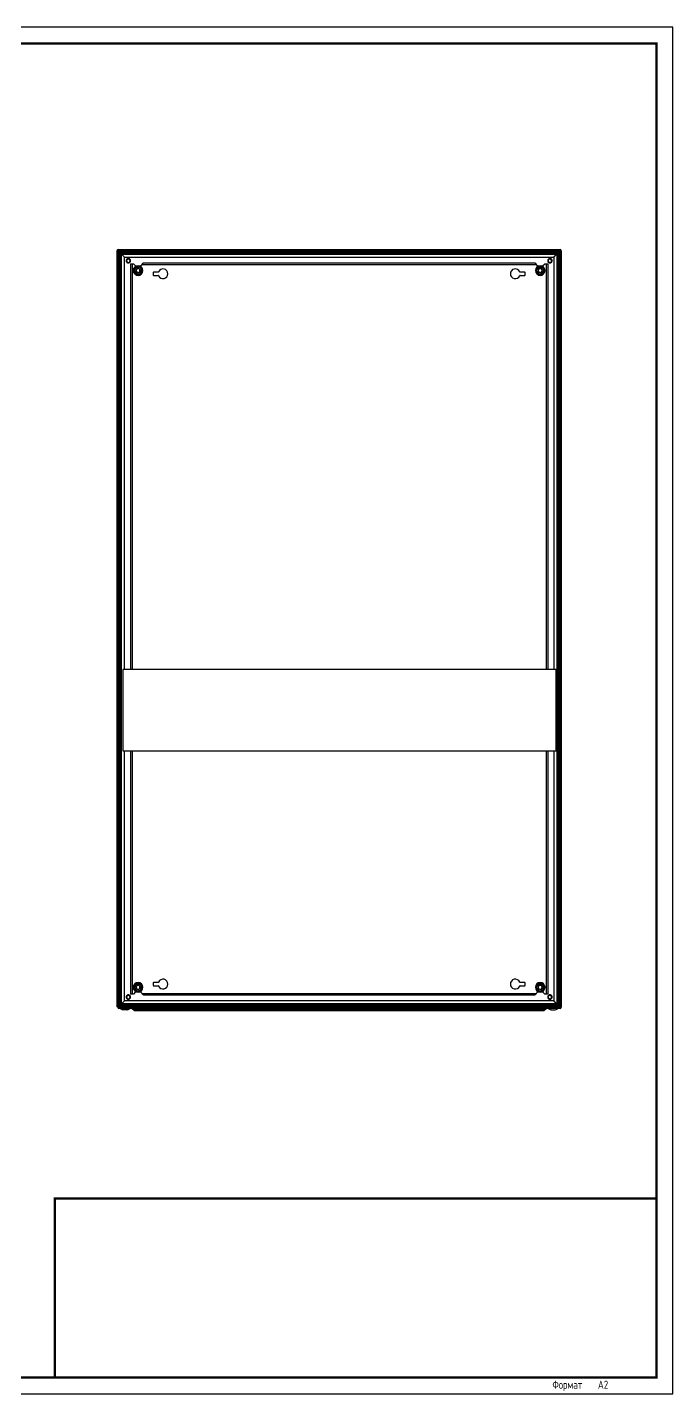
# Model space of a CAD drawing. Header units: millimetres. Extents: x -174 to 283928, y 1291 to 21053.
# Drawn here: x 11328 to 12519, y 18533 to 21053 of the extents above; entities that cross this region are included whole.
import ezdxf
from ezdxf.enums import TextEntityAlignment as Align

# ---------------------------------------------------------------- set-up
doc = ezdxf.new("R2010")
doc.units = ezdxf.units.MM
doc.layers.add('0_Рамка', color=7, linetype='Continuous')
doc.styles.get("Standard").update_dxf_attribs({"font": 'arial.ttf'})
doc.styles.add('СПДС', font='isocpeur.ttf', dxfattribs={"width": 0.8, "height": 2.5})

# ---------------------------------------------------------------- blocks, each defined once
blk = doc.blocks.new('*U202')
at = {"layer": '0_Рамка', "const_width": 0.7}
blk.add_lwpolyline([(20, 5), (589, 5), (589, 415), (20, 415)], close=True, dxfattribs=at)
at = {"layer": 'Defpoints'}
blk.add_lwpolyline([(0, 0), (594, 0), (594, 420), (0, 420)], close=True, dxfattribs=at)
at = {"layer": 'Defpoints', "color": 251, "true_color": 0x636466, "const_width": 0.7}
blk.add_lwpolyline([(404, 60), (404, 5), (589, 5), (589, 60)], close=True, dxfattribs=at)
at = {"layer": '0_Рамка', "style": 'СПДС', "width": 0.8}
blk.add_text('Формат', height=2.5, dxfattribs=at).set_placement((557, 1.5))
blk.add_attdef('ФОРМАТ', (571, 1.5), '', height=2.5, dxfattribs=at)
blk = doc.blocks.new('*U226')
at = {"linetype": 'Continuous', "lineweight": 18}
h = blk.add_hatch(dxfattribs=at)
h.set_pattern_fill('ANSI31', style=0)
h.set_pattern_definition([(45, (-2317.6632, 479.9426), (-2.245064, 2.245064), [])])
edge = h.paths.add_edge_path(flags=0)
edge.add_arc((29.9, 3.2), 0.5, 136.6123, 144.2131)
edge.add_line((29.4, 3.5), (30, 3.5))
edge.add_line((30, 3.5), (31.5, 1.5))
edge.add_line((31.5, 1.5), (36.4, 1.5))
edge.add_line((36.4, 1.5), (36.4, 3.2))
edge.add_arc((35.9, 3.2), 0.5, 0, 43.3877)
edge.add_arc((32.9, 0.4), 4.63, 43.3877, 136.6123)
h = blk.add_hatch(dxfattribs=at)
h.set_pattern_fill('ANSI31', style=0)
h.set_pattern_definition([(45, (-2097.6632, 479.9426), (-2.245064, 2.245064), [])])
edge = h.paths.add_edge_path(flags=0)
edge.add_line((788.5, 1.5), (790.1, 3.5))
edge.add_line((790.1, 3.5), (790.6, 3.5))
edge.add_arc((790.2, 3.2), 0.5, 35.7869, 43.3877)
edge.add_arc((787.2, 0.4), 4.63, 43.3877, 136.6123)
edge.add_arc((784.2, 3.2), 0.5, 136.6123, 180)
edge.add_line((783.7, 3.2), (783.7, 1.5))
edge.add_line((783.7, 1.5), (788.5, 1.5))
at = {"color": 7, "linetype": 'Continuous', "lineweight": 25}
for p, q in [((0, 1401.1), (0, 6.5)), ((1.2, 1401.1), (1.2, 6.5)), ((2.4, 1403.5), (817.6, 1403.5)), ((2.4, 1402.3), (817.6, 1402.3)), ((3.9, 1399.2), (2.4, 1400.7)), ((2.8, 1401.1), (817.2, 1401.1)), ((2.8, 1401.1), (4.3, 1399.6)), ((3.9, 7.8), (3.9, 1399.2)), ((4.3, 1399.6), (815.7, 1399.6)), ((5, 9.7), (5, 1397.3)), ((5, 1397.3), (6.2, 1396)), ((5.8, 1397.3), (5, 1397.3)), ((7.1, 1396), (5.8, 1397.3)), ((6.2, 1397.7), (6.2, 1398.5)), ((7.5, 1397.3), (6.2, 1398.5)), ((6.2, 1398.5), (813.8, 1398.5)), ((6.2, 1397.7), (7.5, 1396.4)), ((6.2, 11), (6.2, 1396)), ((7.1, 1396), (6.2, 1396)), ((7.5, 1397.3), (7.5, 1396.4)), ((7.5, 1397.3), (812.5, 1397.3)), ((8.6, 1395), (8.5, 1395)), ((8.5, 1395), (8.5, 1394.9)), ((8.5, 12.1), (8.5, 1394.9)), ((8.5, 1394.9), (14.1, 1389.3)), ((8.6, 1395), (811.4, 1395)), ((14.2, 1389.4), (8.6, 1395)), ((14.1, 17.7), (14.1, 1389.3)), ((14.2, 1389.4), (805.8, 1389.4)), ((21.4, 1386.1), (21.3, 1385.6)), ((799.4, 1386.1), (799.3, 1385.6)), ((811.4, 1395), (805.8, 1389.4)), ((805.9, 1389.3), (811.5, 1394.9)), ((805.9, 1389.3), (805.9, 17.7)), ((811.5, 1395), (811.4, 1395)), ((811.5, 1394.9), (811.5, 1395)), ((811.5, 1394.9), (811.5, 12.1)), ((813.8, 1398.5), (812.5, 1397.3)), ((812.5, 1396.4), (813.8, 1397.7)), ((812.5, 1396.4), (812.5, 1397.3)), ((814.2, 1397.3), (812.9, 1396)), ((813.8, 1396), (812.9, 1396)), ((813.8, 1397.7), (813.8, 1398.5)), ((813.8, 1396), (815, 1397.3)), ((813.8, 1396), (813.8, 11)), ((814.2, 1397.3), (815, 1397.3)), ((815, 1397.3), (815, 9.7)), ((815.7, 1399.6), (817.2, 1401.1)), ((817.6, 1400.7), (816.1, 1399.2)), ((816.1, 1399.2), (816.1, 7.8)), ((817.6, 1400.7), (817.6, 6.3)), ((818.8, 1401.1), (818.8, 5.9)), ((820, 1401.1), (820, 5.9)), ((20.6, 1378.9), (20.7, 1379.4)), ((25, 1376.9), (25, 30.1)), ((25, 1376.9), (27.8, 1376.9)), ((27.8, 1376.9), (27.8, 30.1)), ((27.8, 1376.9), (30.5, 1376.9)), ((30.5, 1376.9), (34.5, 1372.9)), ((32.2, 1364.5), (30.5, 1364.5)), ((32.2, 1364.5), (32.2, 1368.4)), ((32.2, 1360.6), (32.2, 1364.5)), ((34.5, 1372.9), (34.5, 1372.2)), ((35.5, 1364.5), (35, 1364.5)), ((42.5, 1364.5), (43, 1364.5)), ((43.5, 1372.9), (46.3, 1375.7)), ((43.5, 1372.2), (43.5, 1372.9)), ((45.8, 1368.4), (45.8, 1364.5)), ((45.8, 1364.5), (45.8, 1360.6)), ((45.8, 1364.5), (47.5, 1364.5)), ((46.3, 1375.7), (773.7, 1375.7)), ((48.7, 1378.5), (771.3, 1378.5)), ((75.9, 1361.7), (68, 1361.7)), ((752, 1361.7), (744.1, 1361.7)), ((774.2, 1364.5), (772.5, 1364.5)), ((773.7, 1375.7), (776.5, 1372.9)), ((774.2, 1364.5), (774.2, 1368.4)), ((774.2, 1360.6), (774.2, 1364.5)), ((776.5, 1372.9), (776.5, 1372.2)), ((777.5, 1364.5), (777, 1364.5)), ((784.5, 1364.5), (785, 1364.5)), ((785.5, 1372.9), (789.5, 1376.9)), ((785.5, 1372.2), (785.5, 1372.9)), ((787.8, 1368.4), (787.8, 1364.5)), ((787.8, 1364.5), (787.8, 1360.6)), ((787.8, 1364.5), (789.5, 1364.5)), ((789.5, 1376.9), (792.2, 1376.9)), ((792.2, 1376.9), (792.2, 30.1)), ((792.2, 1376.9), (795, 1376.9)), ((795, 1376.9), (795, 30.1)), ((798.6, 1378.9), (798.7, 1379.4)), ((67, 1360.7), (67, 1356.2)), ((68, 1355.2), (75.9, 1355.2)), ((744.1, 1355.2), (752, 1355.2)), ((753, 1356.2), (753, 1360.7)), ((67, 50.7), (67, 46.2)), ((75.9, 51.7), (68, 51.7)), ((752, 51.7), (744.1, 51.7)), ((753, 46.2), (753, 50.7)), ((21.4, 28.1), (21.3, 27.6)), ((27.8, 30.1), (25, 30.1)), ((30.5, 30.1), (27.8, 30.1)), ((32.2, 42.5), (30.5, 42.5)), ((34.5, 34.1), (30.5, 30.1)), ((32.2, 42.5), (32.2, 46.4)), ((32.2, 38.6), (32.2, 42.5)), ((34.5, 34.8), (34.5, 34.1)), ((35.5, 42.5), (35, 42.5)), ((42.5, 42.5), (43, 42.5)), ((43.5, 34.1), (43.5, 34.8)), ((46.3, 31.3), (43.5, 34.1)), ((45.8, 46.4), (45.8, 42.5)), ((45.8, 42.5), (45.8, 38.6)), ((45.8, 42.5), (47.5, 42.5)), ((46.3, 31.3), (773.7, 31.3)), ((48.7, 28.5), (771.3, 28.5)), ((68, 45.2), (75.9, 45.2)), ((744.1, 45.2), (752, 45.2)), ((774.2, 42.5), (772.5, 42.5)), ((776.5, 34.1), (773.7, 31.3)), ((774.2, 42.5), (774.2, 46.4)), ((774.2, 38.6), (774.2, 42.5)), ((776.5, 34.8), (776.5, 34.1)), ((777.5, 42.5), (777, 42.5)), ((784.5, 42.5), (785, 42.5)), ((785.5, 34.1), (785.5, 34.8)), ((789.5, 30.1), (785.5, 34.1)), ((787.8, 46.4), (787.8, 42.5)), ((787.8, 42.5), (787.8, 38.6)), ((787.8, 42.5), (789.5, 42.5)), ((792.2, 30.1), (789.5, 30.1)), ((795, 30.1), (792.2, 30.1)), ((799.4, 28.1), (799.3, 27.6)), ((1.2, 6.5), (0, 6.5)), ((1.2, 6.6), (1.3, 6.6)), ((1.3, 16.5), (1.3, 5.9)), ((2.5, 16.5), (1.3, 16.5)), ((2.5, 16.5), (2.5, 5.9)), ((2.5, 6.6), (2.7, 6.6)), ((2.7, 6.6), (3.9, 7.8)), ((4.3, 7.4), (3.1, 6.2)), ((3.1, 6.2), (3.1, 5.9)), ((3.1, 5.9), (3.1, 4.9)), ((45, 4.7), (3.7, 4.7)), ((45, 3.5), (3.7, 3.5)), ((6.2, 11), (5, 9.7)), ((5.8, 9.7), (5, 9.7)), ((5.8, 9.7), (7.1, 11)), ((6.2, 11), (7.1, 11)), ((7.5, 10.6), (6.2, 9.3)), ((6.2, 8.5), (7.5, 9.7)), ((6.2, 9.3), (6.2, 8.5)), ((9.4, 8), (7.4, 5.3)), ((7.4, 5.3), (8.5, 5)), ((10.8, 5.3), (7.4, 5.3)), ((7.5, 10.6), (7.5, 9.7)), ((14.1, 17.7), (8.5, 12.1)), ((8.5, 12.1), (8.5, 12)), ((8.5, 12), (8.6, 12)), ((8.5, 5), (8.5, 4.7)), ((11.4, 5), (8.5, 5)), ((8.6, 12), (14.2, 17.6)), ((811.4, 12), (8.6, 12)), ((11.9, 8), (9.4, 8)), ((11.9, 8), (10.8, 5.3)), ((22.7, 5.3), (10.8, 5.3)), ((11.4, 5), (10.8, 5.3)), ((12.8, 1), (11.1, 1)), ((21.5, 5), (11.4, 5)), ((20.7, 8), (11.9, 8)), ((18.3, 1), (12.8, 1)), ((805.8, 17.6), (14.2, 17.6)), ((18.9, 1), (18.3, 1)), ((20.6, 20.9), (20.7, 21.4)), ((22.7, 5.3), (20.7, 8)), ((21.5, 5), (22.7, 5.3)), ((21.5, 4.7), (21.5, 5)), ((28.5, 2), (28.5, 3.5)), ((29.9, 3.5), (28.5, 3.5)), ((31.5, 0), (28.5, 2)), ((29.4, 3.5), (30, 3.5)), ((31.5, 1.5), (29.9, 3.5)), ((30, 3.5), (31.5, 1.5)), ((31.5, 1.5), (36.4, 1.5)), ((788.5, 1.5), (31.5, 1.5)), ((31.5, 0), (788.5, 0)), ((46.9, 5), (32.9, 5)), ((36.4, 3.2), (36.4, 1.5)), ((46.9, 3.2), (36.4, 3.2)), ((36.4, 3.1), (38.5, 3.1)), ((38.5, 3.1), (38.5, 1.8)), ((38.5, 3.1), (41.3, 3.1)), ((38.5, 1.5), (38.5, 1.8)), ((42.7, 1.8), (41.3, 3.1)), ((45, 3.5), (45, 4.7)), ((45, 4.7), (50, 4.7)), ((45, 3.5), (50, 3.5)), ((718, 5), (46.9, 5)), ((46.9, 1.5), (46.9, 3.2)), ((50, 4.7), (50, 3.5)), ((50, 4.7), (770, 4.7)), ((50, 3.5), (770, 3.5)), ((97.3, 3.1), (95.8, 1.8)), ((97.3, 3.1), (100, 3.1)), ((98.4, 10), (98, 9.6)), ((98, 9.6), (98, 4.7)), ((100, 9.6), (98, 9.6)), ((98, 3.5), (98, 3.1)), ((98.4, 10), (100, 10)), ((100, 10), (100, 9.6)), ((100, 10), (101.6, 10)), ((102, 9.6), (100, 9.6)), ((100, 3.1), (100, 1.8)), ((100, 3.1), (102.8, 3.1)), ((100, 1.5), (100, 1.8)), ((102, 9.6), (101.6, 10)), ((102, 4.7), (102, 9.6)), ((102, 3.1), (102, 3.5)), ((104.2, 1.8), (102.8, 3.1)), ((717.2, 3.1), (715.8, 1.8)), ((717.2, 3.1), (720, 3.1)), ((718.4, 10), (718, 9.6)), ((718, 9.6), (718, 4.7)), ((720, 9.6), (718, 9.6)), ((718, 3.5), (718, 3.1)), ((718.4, 10), (720, 10)), ((720, 10), (720, 9.6)), ((720, 10), (721.6, 10)), ((722, 9.6), (720, 9.6)), ((720, 3.1), (720, 1.8)), ((720, 3.1), (722.7, 3.1)), ((720, 1.5), (720, 1.8)), ((722, 9.6), (721.6, 10)), ((722, 4.7), (722, 9.6)), ((773.1, 5), (722, 5)), ((722, 3.1), (722, 3.5)), ((724.2, 1.8), (722.7, 3.1)), ((770, 4.7), (770, 3.5)), ((770, 4.7), (775, 4.7)), ((770, 3.5), (775, 3.5)), ((787.1, 5), (773.1, 5)), ((783.6, 3.2), (773.1, 3.2)), ((773.1, 1.5), (773.1, 3.2)), ((817.6, 4.7), (775, 4.7)), ((775, 4.7), (775, 3.5)), ((817.6, 3.5), (775, 3.5)), ((778.7, 3.1), (777.3, 1.8)), ((778.7, 3.1), (781.5, 3.1)), ((781.5, 3.1), (781.5, 1.8)), ((781.5, 3.1), (783.6, 3.1)), ((781.5, 1.5), (781.5, 1.8)), ((783.6, 1.5), (783.6, 3.2)), ((783.6, 1.5), (788.5, 1.5)), ((788.5, 1.5), (790, 3.5)), ((790.1, 3.5), (788.5, 1.5)), ((791.5, 2), (788.5, 0)), ((790, 3.5), (790.6, 3.5)), ((791.5, 3.5), (790.1, 3.5)), ((791.5, 3.5), (791.5, 2)), ((797.3, 5.3), (799.3, 8)), ((798.5, 5), (797.3, 5.3)), ((797.3, 5.3), (809.2, 5.3)), ((798.5, 4.7), (798.5, 5)), ((798.5, 5), (808.6, 5)), ((798.6, 20.9), (798.7, 21.4)), ((799.3, 8), (808.1, 8)), ((801.1, 1), (801.7, 1)), ((801.7, 1), (807.2, 1)), ((805.8, 17.6), (811.4, 12)), ((811.5, 12.1), (805.9, 17.7)), ((807.2, 1), (808.9, 1)), ((808.1, 8), (809.2, 5.3)), ((808.1, 8), (810.6, 8)), ((808.6, 5), (809.2, 5.3)), ((808.6, 5), (811.5, 5)), ((809.2, 5.3), (812.6, 5.3)), ((810.6, 8), (812.6, 5.3)), ((811.4, 12), (811.5, 12)), ((811.5, 12), (811.5, 12.1)), ((812.6, 5.3), (811.5, 5)), ((811.5, 5), (811.5, 4.7)), ((812.5, 9.7), (812.5, 10.6)), ((813.8, 9.3), (812.5, 10.6)), ((812.5, 9.7), (813.8, 8.5)), ((812.9, 11), (813.8, 11)), ((812.9, 11), (814.2, 9.7)), ((815, 9.7), (813.8, 11)), ((813.8, 9.3), (813.8, 8.5)), ((814.2, 9.7), (815, 9.7)), ((815.7, 7.4), (817.2, 5.9)), ((816.1, 7.8), (817.6, 6.3))]:
    blk.add_line(p, q, dxfattribs=at)
at = {"color": 8, "linetype": 'Continuous', "lineweight": 25}
for p, q in [((2.4, 16.5), (2.4, 1400.7)), ((30.1, 1364.5), (30.5, 1364.5)), ((48, 1364.5), (47.5, 1364.5)), ((772, 1364.5), (772.5, 1364.5)), ((789.9, 1364.5), (789.5, 1364.5)), ((30.1, 42.5), (30.5, 42.5)), ((48, 42.5), (47.5, 42.5)), ((772, 42.5), (772.5, 42.5)), ((789.9, 42.5), (789.5, 42.5)), ((7.8, 5.9), (3.1, 5.9)), ((8.9, 7.4), (4.3, 7.4)), ((718, 8.5), (6.2, 8.5)), ((718.1, 9.7), (7.5, 9.7)), ((11.4, 5), (11.4, 4.7)), ((718, 7.4), (21.1, 7.4)), ((718, 5.9), (22.2, 5.9)), ((36.4, 1.8), (38.5, 1.8)), ((38.5, 1.8), (42.7, 1.8)), ((46.9, 4.7), (46.9, 5)), ((46.9, 3.2), (46.9, 3.5)), ((718, 3.2), (46.9, 3.2)), ((95.8, 1.8), (100, 1.8)), ((98, 3.1), (100, 3.1)), ((100, 9.6), (100, 4.7)), ((100, 3.5), (100, 3.1)), ((100, 3.1), (102, 3.1)), ((100, 1.8), (104.2, 1.8)), ((715.8, 1.8), (720, 1.8)), ((718, 3.1), (720, 3.1)), ((720, 9.6), (720, 4.7)), ((720, 3.5), (720, 3.1)), ((720, 3.1), (722, 3.1)), ((720, 1.8), (724.2, 1.8)), ((812.5, 9.7), (721.9, 9.7)), ((813.8, 8.5), (722, 8.5)), ((815.7, 7.4), (722, 7.4)), ((817.2, 5.9), (722, 5.9)), ((773.1, 3.2), (722, 3.2)), ((773.1, 4.7), (773.1, 5)), ((773.1, 3.2), (773.1, 3.5)), ((777.3, 1.8), (781.5, 1.8)), ((781.5, 1.8), (783.6, 1.8)), ((808.6, 5), (808.6, 4.7))]:
    blk.add_line(p, q, dxfattribs=at)
at = {"color": 7, "linetype": 'Continuous', "lineweight": 25}
for centre, radius, start, end in [((2.4, 1401.1), 2.4, 90, 180), ((2.4, 1401.1), 1.2, 90, 180), ((21, 1382.5), 4, 90, 270), ((21, 1382.5), 4, 270, 90), ((799, 1382.5), 4, 90, 270), ((799, 1382.5), 4, 270, 90), ((817.6, 1401.1), 2.4, 0, 90), ((817.6, 1401.1), 1.2, 0, 90), ((39, 1364.5), 8.95, 0, 180), ((39, 1364.5), 8.95, 180, 0), ((39, 1364.5), 8.54, 0, 180), ((39, 1364.5), 8.54, 180, 0), ((39, 1364.5), 6.5, 120, 180), ((39, 1364.5), 6.5, 180, 240), ((39, 1364.5), 4, 0, 180), ((39, 1364.5), 4, 180, 0), ((39, 1364.5), 3.5, 0, 180), ((39, 1364.5), 3.5, 180, 0), ((39, 1364.5), 6.5, 60, 120), ((39, 1364.5), 6.5, 0, 60), ((39, 1364.5), 6.5, 300, 0), ((68, 1360.7), 1, 90, 180), ((75.9, 1362.7), 1, 270, 334.8493), ((85, 1358.5), 9, 0, 154.8493), ((735, 1358.5), 9, 25.1507, 334.8493), ((744.1, 1362.7), 1, 205.1507, 270), ((752, 1360.7), 1, 0, 90), ((781, 1364.5), 8.95, 0, 180), ((781, 1364.5), 8.95, 180, 0), ((781, 1364.5), 8.54, 0, 180), ((781, 1364.5), 8.54, 180, 0), ((781, 1364.5), 6.5, 120, 180), ((781, 1364.5), 6.5, 180, 240), ((781, 1364.5), 4, 0, 180), ((781, 1364.5), 4, 180, 0), ((781, 1364.5), 3.5, 0, 180), ((781, 1364.5), 3.5, 180, 0), ((781, 1364.5), 6.5, 60, 120), ((781, 1364.5), 6.5, 0, 60), ((781, 1364.5), 6.5, 300, 0), ((39, 1364.5), 6.5, 240, 300), ((68, 1356.2), 1, 180, 270), ((75.9, 1354.2), 1, 25.1507, 90), ((85, 1358.5), 9, 205.1507, 0), ((744.1, 1354.2), 1, 90, 154.8493), ((752, 1356.2), 1, 270, 0), ((781, 1364.5), 6.5, 240, 300), ((39, 42.5), 8.95, 0, 180), ((39, 42.5), 8.54, 0, 180), ((68, 50.7), 1, 90, 180), ((75.9, 52.7), 1, 270, 334.8493), ((85, 48.5), 9, 0, 154.8493), ((735, 48.5), 9, 25.1507, 334.8493), ((744.1, 52.7), 1, 205.1507, 270), ((752, 50.7), 1, 0, 90), ((781, 42.5), 8.95, 0, 180), ((781, 42.5), 8.54, 0, 180), ((21, 24.5), 4, 90, 270), ((21, 24.5), 4, 270, 90), ((39, 42.5), 8.95, 180, 0), ((39, 42.5), 8.54, 180, 0), ((39, 42.5), 6.5, 120, 180), ((39, 42.5), 6.5, 180, 240), ((39, 42.5), 4, 0, 180), ((39, 42.5), 4, 180, 0), ((39, 42.5), 3.5, 0, 180), ((39, 42.5), 3.5, 180, 0), ((39, 42.5), 6.5, 60, 120), ((39, 42.5), 6.5, 240, 300), ((39, 42.5), 6.5, 0, 60), ((39, 42.5), 6.5, 300, 0), ((68, 46.2), 1, 180, 270), ((75.9, 44.2), 1, 25.1507, 90), ((85, 48.5), 9, 205.1507, 0), ((744.1, 44.2), 1, 90, 154.8493), ((752, 46.2), 1, 270, 0), ((781, 42.5), 8.95, 180, 0), ((781, 42.5), 8.54, 180, 0), ((781, 42.5), 6.5, 120, 180), ((781, 42.5), 6.5, 180, 240), ((781, 42.5), 4, 0, 180), ((781, 42.5), 4, 180, 0), ((781, 42.5), 3.5, 0, 180), ((781, 42.5), 3.5, 180, 0), ((781, 42.5), 6.5, 60, 120), ((781, 42.5), 6.5, 240, 300), ((781, 42.5), 6.5, 0, 60), ((781, 42.5), 6.5, 300, 0), ((799, 24.5), 4, 90, 270), ((799, 24.5), 4, 270, 90), ((3.7, 5.9), 2.4, 180, 270), ((3.7, 5.9), 1.2, 180, 270), ((15, 16.3), 15.8, 234.0617, 255.5414), ((14.6, 12.8), 12.4, 287.4406, 311.2357), ((15, 16.3), 15.8, 284.4586, 305.9383), ((29.9, 3.2), 0.5, 136.6123, 144.2131), ((32.9, 0.4), 4.63, 43.3877, 136.6123), ((35.9, 3.2), 0.5, 0, 43.3877), ((43.4, 2.5), 1, 227.5638, 270), ((95.1, 2.5), 1, 270, 312.4362), ((104.9, 2.5), 1, 227.5638, 270), ((715.1, 2.5), 1, 270, 312.4362), ((724.9, 2.5), 1, 227.5638, 270), ((776.6, 2.5), 1, 270, 312.4362), ((784.1, 3.2), 0.5, 136.6123, 180), ((787.1, 0.4), 4.63, 43.3877, 136.6123), ((790.1, 3.2), 0.5, 35.7869, 43.3877), ((805, 16.3), 15.8, 234.0617, 255.5414), ((805.4, 12.8), 12.4, 228.7643, 252.5594), ((805, 16.3), 15.8, 284.4586, 305.9383), ((817.6, 5.9), 2.4, 270, 0), ((817.6, 5.9), 1.2, 270, 0)]:
    blk.add_arc(centre, radius, start, end, dxfattribs=at)
for points in [[(2.4, 1400.7), (2.2, 1400.7), (1.9, 1400.8), (1.5, 1400.9), (1.3, 1401), (1.2, 1401), (1.2, 1401.1)], [(2.5, 1402.3), (2.5, 1402.3), (2.5, 1402.2), (2.6, 1402), (2.7, 1401.6), (2.8, 1401.3), (2.8, 1401.1)], [(5, 1397.3), (4.8, 1397.6), (4.5, 1398.3), (4.1, 1398.9), (3.9, 1399.2)], [(5.8, 1397.3), (5.5, 1397.6), (5, 1398.3), (4.3, 1398.9), (3.9, 1399.2)], [(4.3, 1399.6), (4.6, 1399.4), (5.2, 1399), (5.9, 1398.7), (6.2, 1398.5)], [(4.3, 1399.6), (4.6, 1399.2), (5.2, 1398.5), (5.9, 1398), (6.2, 1397.7)], [(6.2, 1396), (6.5, 1395.9), (7.2, 1395.5), (8.1, 1395.1), (8.5, 1394.9)], [(7.1, 1396), (7.3, 1395.9), (7.7, 1395.5), (8.2, 1395.1), (8.5, 1394.9)], [(8.6, 1395), (8.4, 1395.4), (8, 1396.3), (7.6, 1397), (7.5, 1397.3)], [(8.6, 1395), (8.4, 1395.3), (8, 1395.8), (7.6, 1396.2), (7.5, 1396.4)], [(812.5, 1397.3), (812.4, 1397), (812, 1396.3), (811.6, 1395.4), (811.4, 1395)], [(812.5, 1396.4), (812.4, 1396.2), (812, 1395.8), (811.6, 1395.3), (811.4, 1395)], [(811.5, 1394.9), (811.9, 1395.1), (812.8, 1395.5), (813.5, 1395.9), (813.8, 1396)], [(811.5, 1394.9), (811.8, 1395.1), (812.3, 1395.5), (812.7, 1395.9), (812.9, 1396)], [(813.8, 1397.7), (814.1, 1398), (814.8, 1398.5), (815.4, 1399.2), (815.7, 1399.6)], [(813.8, 1398.5), (814.1, 1398.7), (814.8, 1399), (815.4, 1399.4), (815.7, 1399.6)], [(816.1, 1399.2), (815.7, 1398.9), (815, 1398.3), (814.5, 1397.6), (814.2, 1397.3)], [(816.1, 1399.2), (815.9, 1398.9), (815.5, 1398.3), (815.2, 1397.6), (815, 1397.3)], [(817.2, 1401.1), (817.2, 1401.3), (817.3, 1401.6), (817.4, 1402), (817.5, 1402.2), (817.5, 1402.3), (817.6, 1402.3)], [(818.8, 1401.1), (818.8, 1401), (818.7, 1401), (818.5, 1400.9), (818.1, 1400.8), (817.8, 1400.7), (817.6, 1400.7)], [(46.3, 1375.7), (46.5, 1376.1), (46.9, 1376.8), (47.5, 1377.7), (48.1, 1378.4), (48.5, 1378.5), (48.7, 1378.5)], [(771.3, 1378.5), (771.5, 1378.5), (771.9, 1378.4), (772.5, 1377.7), (773.1, 1376.8), (773.5, 1376.1), (773.7, 1375.7)], [(48.7, 28.5), (48.5, 28.5), (48.1, 28.6), (47.5, 29.3), (46.9, 30.2), (46.5, 30.9), (46.3, 31.3)], [(773.7, 31.3), (773.5, 30.9), (773.1, 30.2), (772.5, 29.3), (771.9, 28.6), (771.5, 28.5), (771.3, 28.5)], [(3.9, 7.8), (4.1, 8.1), (4.5, 8.7), (4.8, 9.4), (5, 9.7)], [(3.9, 7.8), (4.3, 8.1), (5, 8.7), (5.5, 9.4), (5.8, 9.7)], [(6.2, 9.3), (5.9, 9), (5.2, 8.5), (4.6, 7.8), (4.3, 7.4)], [(6.2, 8.5), (5.9, 8.3), (5.2, 8), (4.6, 7.6), (4.3, 7.4)], [(8.5, 12.1), (8.1, 11.9), (7.2, 11.5), (6.5, 11.1), (6.2, 11)], [(8.5, 12.1), (8.2, 11.9), (7.7, 11.5), (7.3, 11.1), (7.1, 11)], [(7.5, 9.7), (7.6, 10), (8, 10.7), (8.4, 11.6), (8.6, 12)], [(7.5, 10.6), (7.6, 10.8), (8, 11.2), (8.4, 11.7), (8.6, 12)], [(811.4, 12), (811.6, 11.6), (812, 10.7), (812.4, 10), (812.5, 9.7)], [(811.4, 12), (811.6, 11.7), (812, 11.2), (812.4, 10.8), (812.5, 10.6)], [(813.8, 11), (813.5, 11.1), (812.8, 11.5), (811.9, 11.9), (811.5, 12.1)], [(812.9, 11), (812.7, 11.1), (812.3, 11.5), (811.8, 11.9), (811.5, 12.1)], [(815.7, 7.4), (815.4, 7.8), (814.8, 8.5), (814.1, 9), (813.8, 9.3)], [(815.7, 7.4), (815.4, 7.6), (814.8, 8), (814.1, 8.3), (813.8, 8.5)], [(814.2, 9.7), (814.5, 9.4), (815, 8.7), (815.7, 8.1), (816.1, 7.8)], [(815, 9.7), (815.2, 9.4), (815.5, 8.7), (815.9, 8.1), (816.1, 7.8)], [(817.6, 4.7), (817.5, 4.7), (817.5, 4.8), (817.4, 5), (817.3, 5.4), (817.2, 5.7), (817.2, 5.9)], [(817.6, 6.3), (817.8, 6.3), (818.1, 6.2), (818.5, 6.1), (818.7, 6), (818.8, 6), (818.8, 6)]]:
    blk.add_open_spline(points, degree=3, dxfattribs=at)
for points, knots in [([(24.6, 1384.3), (24.4, 1384.6), (24.1, 1385.2), (23.2, 1386), (22, 1386.5), (20.8, 1386.6), (19.7, 1386.4), (18.6, 1385.8), (17.7, 1385), (17.2, 1383.9), (17, 1383), (17, 1381.8), (17.2, 1381.1), (17.4, 1380.7)], [0, 0, 0, 0, 0.081976, 0.156526, 0.282717, 0.379477, 0.450351, 0.53998, 0.661171, 0.733981, 0.81473, 0.903402, 1, 1, 1, 1]), ([(18, 1380.5), (17.8, 1380.8), (17.5, 1381.4), (17.4, 1382.4), (17.5, 1383.5), (17.9, 1384.4), (18.5, 1385.2), (19.4, 1385.8), (20.4, 1386.1), (21, 1386.1), (21.4, 1386.1)], [0, 0, 0, 0, 0.125005, 0.249993, 0.374992, 0.499997, 0.624997, 0.74999, 0.874993, 1, 1, 1, 1]), ([(21.4, 1386.1), (21.6, 1386), (22.2, 1385.9), (22.9, 1385.6), (23.5, 1385.1), (23.8, 1384.7), (24, 1384.5)], [0, 0, 0, 0, 0.249982, 0.499997, 0.74999, 1, 1, 1, 1]), ([(802.6, 1384.3), (802.4, 1384.6), (802.1, 1385.2), (801.2, 1386), (800, 1386.5), (798.8, 1386.6), (797.7, 1386.4), (796.6, 1385.8), (795.7, 1385), (795.2, 1383.9), (795, 1383), (795, 1381.8), (795.2, 1381.1), (795.4, 1380.7)], [0, 0, 0, 0, 0.081977, 0.156524, 0.282719, 0.379477, 0.450351, 0.539981, 0.661171, 0.733983, 0.814729, 0.903402, 1, 1, 1, 1]), ([(796, 1380.5), (795.8, 1380.8), (795.5, 1381.4), (795.4, 1382.4), (795.5, 1383.5), (795.9, 1384.4), (796.5, 1385.2), (797.4, 1385.8), (798.4, 1386.1), (799, 1386.1), (799.4, 1386.1)], [0, 0, 0, 0, 0.125006, 0.249997, 0.374992, 0.5, 0.624999, 0.749992, 0.874996, 1, 1, 1, 1]), ([(799.4, 1386.1), (799.6, 1386), (800.2, 1385.9), (800.9, 1385.6), (801.5, 1385.1), (801.8, 1384.7), (802, 1384.5)], [0, 0, 0, 0, 0.249988, 0.500007, 0.749987, 1, 1, 1, 1]), ([(17.4, 1380.7), (17.6, 1380.4), (17.9, 1379.8), (18.8, 1379), (20, 1378.5), (21.2, 1378.4), (22.3, 1378.6), (23.4, 1379.2), (24.3, 1380), (24.8, 1381.1), (25, 1382), (25, 1383.2), (24.8, 1383.9), (24.6, 1384.3)], [0, 0, 0, 0, 0.0819774, 0.1565242, 0.2827187, 0.3794767, 0.4503507, 0.5399805, 0.6611713, 0.7339829, 0.8147286, 0.903402, 1, 1, 1, 1]), ([(21.3, 1385.6), (20.9, 1385.6), (20.1, 1385.6), (19, 1385), (18.2, 1384), (17.8, 1382.8), (17.9, 1381.6), (18.5, 1380.5), (19.5, 1379.7), (20.3, 1379.5), (20.7, 1379.4)], [0, 0, 0, 0, 0.125657, 0.250553, 0.37538, 0.500182, 0.625021, 0.749978, 0.87498, 1, 1, 1, 1]), ([(20.6, 1378.9), (20.4, 1379), (19.8, 1379.1), (19.1, 1379.4), (18.5, 1379.9), (18.2, 1380.3), (18, 1380.5)], [0, 0, 0, 0, 0.249988, 0.500007, 0.749987, 1, 1, 1, 1]), ([(24, 1384.5), (24.2, 1384.2), (24.5, 1383.6), (24.6, 1382.6), (24.5, 1381.5), (24.1, 1380.6), (23.5, 1379.8), (22.6, 1379.2), (21.6, 1378.9), (21, 1378.9), (20.6, 1378.9)], [0, 0, 0, 0, 0.125006, 0.249997, 0.374992, 0.5, 0.624999, 0.749992, 0.874996, 1, 1, 1, 1]), ([(20.7, 1379.4), (21.1, 1379.4), (21.9, 1379.4), (23, 1380), (23.8, 1381), (24.2, 1382.2), (24.1, 1383.4), (23.5, 1384.5), (22.5, 1385.3), (21.7, 1385.5), (21.3, 1385.6)], [0, 0, 0, 0, 0.125057, 0.25013, 0.375208, 0.50019, 0.625105, 0.749998, 0.874938, 1, 1, 1, 1]), ([(32.2, 1368.4), (33.3, 1369.1), (35.6, 1370.4), (37.9, 1371.7), (39, 1372.4)], [0, 0, 0, 0, 0.499665, 1, 1, 1, 1]), ([(32.5, 1368.3), (32.5, 1368.3), (32.5, 1368.3), (32.4, 1368.3), (32.3, 1368.4), (32.2, 1368.4), (32.2, 1368.4)], [0, 0, 0, 0, 0.249426, 0.49953, 0.750094, 1, 1, 1, 1]), ([(32.5, 1368.3), (33, 1368.6), (34.1, 1369.2), (35.2, 1369.8), (35.8, 1370.1)], [0, 0, 0, 0, 0.4994541, 1, 1, 1, 1]), ([(32.5, 1368.3), (32.5, 1367.6), (32.5, 1366.4), (32.5, 1365.1), (32.5, 1364.5)], [0, 0, 0, 0, 0.501931, 1, 1, 1, 1]), ([(32.5, 1364.5), (32.5, 1363.9), (32.5, 1362.6), (32.5, 1361.4), (32.5, 1360.7)], [0, 0, 0, 0, 0.500102, 1, 1, 1, 1]), ([(35.8, 1370.1), (36.3, 1370.4), (37.4, 1371.1), (38.5, 1371.7), (39, 1372)], [0, 0, 0, 0, 0.497539, 1, 1, 1, 1]), ([(39, 1372), (39, 1372), (39, 1372), (39, 1372.1), (39, 1372.2), (39, 1372.3), (39, 1372.4)], [0, 0, 0, 0, 0.2494, 0.499514, 0.750086, 1, 1, 1, 1]), ([(39, 1372.4), (40.1, 1371.7), (42.4, 1370.4), (44.7, 1369.1), (45.8, 1368.4)], [0, 0, 0, 0, 0.499665, 1, 1, 1, 1]), ([(39, 1372), (39.5, 1371.7), (40.6, 1371.1), (41.7, 1370.5), (42.3, 1370.1)], [0, 0, 0, 0, 0.4994541, 1, 1, 1, 1]), ([(42.3, 1370.1), (42.8, 1369.8), (43.9, 1369.2), (45, 1368.6), (45.5, 1368.3)], [0, 0, 0, 0, 0.497539, 1, 1, 1, 1]), ([(45.8, 1368.4), (45.8, 1368.4), (45.7, 1368.4), (45.6, 1368.3), (45.5, 1368.3), (45.5, 1368.3), (45.5, 1368.3)], [0, 0, 0, 0, 0.25014, 0.500502, 0.750612, 1, 1, 1, 1]), ([(45.5, 1368.3), (45.5, 1367.6), (45.5, 1366.4), (45.5, 1365.1), (45.5, 1364.5)], [0, 0, 0, 0, 0.501931, 1, 1, 1, 1]), ([(45.5, 1364.5), (45.5, 1363.9), (45.5, 1362.6), (45.5, 1361.4), (45.5, 1360.7)], [0, 0, 0, 0, 0.500102, 1, 1, 1, 1]), ([(774.2, 1368.4), (775.3, 1369.1), (777.6, 1370.4), (779.9, 1371.7), (781, 1372.4)], [0, 0, 0, 0, 0.499665, 1, 1, 1, 1]), ([(774.5, 1368.3), (774.5, 1368.3), (774.5, 1368.3), (774.4, 1368.3), (774.3, 1368.4), (774.2, 1368.4), (774.2, 1368.4)], [0, 0, 0, 0, 0.249426, 0.49953, 0.750094, 1, 1, 1, 1]), ([(774.5, 1368.3), (775, 1368.6), (776.1, 1369.2), (777.2, 1369.8), (777.8, 1370.1)], [0, 0, 0, 0, 0.4994541, 1, 1, 1, 1]), ([(774.5, 1368.3), (774.5, 1367.6), (774.5, 1366.4), (774.5, 1365.1), (774.5, 1364.5)], [0, 0, 0, 0, 0.501931, 1, 1, 1, 1]), ([(774.5, 1364.5), (774.5, 1363.9), (774.5, 1362.6), (774.5, 1361.4), (774.5, 1360.7)], [0, 0, 0, 0, 0.500102, 1, 1, 1, 1]), ([(777.8, 1370.1), (778.3, 1370.4), (779.4, 1371.1), (780.5, 1371.7), (781, 1372)], [0, 0, 0, 0, 0.497539, 1, 1, 1, 1]), ([(781, 1372), (781, 1372), (781, 1372), (781, 1372.1), (781, 1372.2), (781, 1372.3), (781, 1372.4)], [0, 0, 0, 0, 0.2494, 0.499514, 0.750086, 1, 1, 1, 1]), ([(781, 1372.4), (782.1, 1371.7), (784.4, 1370.4), (786.7, 1369.1), (787.8, 1368.4)], [0, 0, 0, 0, 0.499665, 1, 1, 1, 1]), ([(781, 1372), (781.5, 1371.7), (782.6, 1371.1), (783.7, 1370.5), (784.3, 1370.1)], [0, 0, 0, 0, 0.4994541, 1, 1, 1, 1]), ([(784.3, 1370.1), (784.8, 1369.8), (785.9, 1369.2), (787, 1368.6), (787.5, 1368.3)], [0, 0, 0, 0, 0.497539, 1, 1, 1, 1]), ([(787.8, 1368.4), (787.8, 1368.4), (787.7, 1368.4), (787.6, 1368.3), (787.5, 1368.3), (787.5, 1368.3), (787.5, 1368.3)], [0, 0, 0, 0, 0.25014, 0.500502, 0.750612, 1, 1, 1, 1]), ([(787.5, 1368.3), (787.5, 1367.6), (787.5, 1366.4), (787.5, 1365.1), (787.5, 1364.5)], [0, 0, 0, 0, 0.501931, 1, 1, 1, 1]), ([(787.5, 1364.5), (787.5, 1363.9), (787.5, 1362.6), (787.5, 1361.4), (787.5, 1360.7)], [0, 0, 0, 0, 0.500102, 1, 1, 1, 1]), ([(795.4, 1380.7), (795.6, 1380.4), (795.9, 1379.8), (796.8, 1379), (798, 1378.5), (799.2, 1378.4), (800.3, 1378.6), (801.4, 1379.2), (802.3, 1380), (802.8, 1381.1), (803, 1382), (803, 1383.2), (802.8, 1383.9), (802.6, 1384.3)], [0, 0, 0, 0, 0.0819764, 0.1565263, 0.2827172, 0.3794773, 0.4503508, 0.5399798, 0.6611708, 0.7339815, 0.8147303, 0.903402, 1, 1, 1, 1]), ([(799.3, 1385.6), (798.9, 1385.6), (798.1, 1385.6), (797, 1385), (796.2, 1384), (795.8, 1382.8), (795.9, 1381.6), (796.5, 1380.5), (797.5, 1379.7), (798.3, 1379.5), (798.7, 1379.4)], [0, 0, 0, 0, 0.125057, 0.25013, 0.375208, 0.50019, 0.625105, 0.749998, 0.874938, 1, 1, 1, 1]), ([(798.6, 1378.9), (798.4, 1379), (797.8, 1379.1), (797.1, 1379.4), (796.5, 1379.9), (796.2, 1380.3), (796, 1380.5)], [0, 0, 0, 0, 0.249982, 0.499997, 0.74999, 1, 1, 1, 1]), ([(802, 1384.5), (802.2, 1384.2), (802.5, 1383.6), (802.6, 1382.6), (802.5, 1381.5), (802.1, 1380.6), (801.5, 1379.8), (800.6, 1379.2), (799.6, 1378.9), (799, 1378.9), (798.6, 1378.9)], [0, 0, 0, 0, 0.125005, 0.249993, 0.374992, 0.499997, 0.624997, 0.74999, 0.874993, 1, 1, 1, 1]), ([(798.7, 1379.4), (799.1, 1379.4), (799.9, 1379.4), (801, 1380), (801.8, 1381), (802.2, 1382.2), (802.1, 1383.4), (801.5, 1384.5), (800.5, 1385.3), (799.7, 1385.5), (799.3, 1385.6)], [0, 0, 0, 0, 0.125657, 0.250553, 0.37538, 0.500182, 0.625021, 0.749978, 0.87498, 1, 1, 1, 1]), ([(32.5, 1360.7), (32.5, 1360.7), (32.5, 1360.7), (32.4, 1360.7), (32.3, 1360.6), (32.2, 1360.6), (32.2, 1360.6)], [0, 0, 0, 0, 0.2494, 0.499514, 0.750086, 1, 1, 1, 1]), ([(39, 1356.6), (37.9, 1357.3), (35.6, 1358.6), (33.3, 1359.9), (32.2, 1360.6)], [0, 0, 0, 0, 0.499665, 1, 1, 1, 1]), ([(35.8, 1358.9), (35.2, 1359.2), (34.1, 1359.8), (33, 1360.4), (32.5, 1360.7)], [0, 0, 0, 0, 0.4975393, 1, 1, 1, 1]), ([(39, 1357), (38.5, 1357.3), (37.4, 1357.9), (36.3, 1358.5), (35.8, 1358.9)], [0, 0, 0, 0, 0.4994541, 1, 1, 1, 1]), ([(45.8, 1360.6), (44.7, 1359.9), (42.4, 1358.6), (40.1, 1357.3), (39, 1356.6)], [0, 0, 0, 0, 0.499665, 1, 1, 1, 1]), ([(42.3, 1358.9), (41.7, 1358.6), (40.6, 1357.9), (39.5, 1357.3), (39, 1357)], [0, 0, 0, 0, 0.497539, 1, 1, 1, 1]), ([(39, 1356.6), (39, 1356.7), (39, 1356.8), (39, 1356.9), (39, 1357), (39, 1357), (39, 1357)], [0, 0, 0, 0, 0.250138, 0.500499, 0.750606, 1, 1, 1, 1]), ([(45.5, 1360.7), (45, 1360.4), (43.9, 1359.8), (42.8, 1359.2), (42.3, 1358.9)], [0, 0, 0, 0, 0.499454, 1, 1, 1, 1]), ([(45.8, 1360.6), (45.8, 1360.6), (45.7, 1360.6), (45.6, 1360.7), (45.5, 1360.7), (45.5, 1360.7), (45.5, 1360.7)], [0, 0, 0, 0, 0.2501383, 0.5004989, 0.7506065, 1, 1, 1, 1]), ([(774.5, 1360.7), (774.5, 1360.7), (774.5, 1360.7), (774.4, 1360.7), (774.3, 1360.6), (774.2, 1360.6), (774.2, 1360.6)], [0, 0, 0, 0, 0.2494, 0.499514, 0.750086, 1, 1, 1, 1]), ([(781, 1356.6), (779.9, 1357.3), (777.6, 1358.6), (775.3, 1359.9), (774.2, 1360.6)], [0, 0, 0, 0, 0.499665, 1, 1, 1, 1]), ([(777.8, 1358.9), (777.2, 1359.2), (776.1, 1359.8), (775, 1360.4), (774.5, 1360.7)], [0, 0, 0, 0, 0.4975393, 1, 1, 1, 1]), ([(781, 1357), (780.5, 1357.3), (779.4, 1357.9), (778.3, 1358.5), (777.8, 1358.9)], [0, 0, 0, 0, 0.4994541, 1, 1, 1, 1]), ([(787.8, 1360.6), (786.7, 1359.9), (784.4, 1358.6), (782.1, 1357.3), (781, 1356.6)], [0, 0, 0, 0, 0.499665, 1, 1, 1, 1]), ([(784.3, 1358.9), (783.7, 1358.6), (782.6, 1357.9), (781.5, 1357.3), (781, 1357)], [0, 0, 0, 0, 0.497539, 1, 1, 1, 1]), ([(781, 1356.6), (781, 1356.7), (781, 1356.8), (781, 1356.9), (781, 1357), (781, 1357), (781, 1357)], [0, 0, 0, 0, 0.250138, 0.500499, 0.750606, 1, 1, 1, 1]), ([(787.5, 1360.7), (787, 1360.4), (785.9, 1359.8), (784.8, 1359.2), (784.3, 1358.9)], [0, 0, 0, 0, 0.499454, 1, 1, 1, 1]), ([(787.8, 1360.6), (787.8, 1360.6), (787.7, 1360.6), (787.6, 1360.7), (787.5, 1360.7), (787.5, 1360.7), (787.5, 1360.7)], [0, 0, 0, 0, 0.2501383, 0.5004989, 0.7506065, 1, 1, 1, 1]), ([(24.6, 26.3), (24.4, 26.6), (24.1, 27.2), (23.2, 28), (22, 28.5), (20.8, 28.6), (19.7, 28.4), (18.6, 27.8), (17.7, 27), (17.2, 25.9), (17, 25), (17, 23.8), (17.2, 23.1), (17.4, 22.7)], [0, 0, 0, 0, 0.0819764, 0.1565263, 0.2827172, 0.3794773, 0.4503508, 0.5399798, 0.6611708, 0.7339815, 0.8147303, 0.903402, 1, 1, 1, 1]), ([(18, 22.5), (17.8, 22.8), (17.5, 23.4), (17.4, 24.4), (17.5, 25.5), (17.9, 26.4), (18.5, 27.2), (19.4, 27.8), (20.4, 28.1), (21, 28.1), (21.4, 28.1)], [0, 0, 0, 0, 0.125005, 0.249993, 0.374992, 0.499997, 0.624997, 0.74999, 0.874993, 1, 1, 1, 1]), ([(17.4, 22.7), (17.6, 22.4), (17.9, 21.8), (18.8, 21), (20, 20.5), (21.2, 20.4), (22.3, 20.6), (23.4, 21.2), (24.3, 22), (24.8, 23.1), (25, 24), (25, 25.2), (24.8, 25.9), (24.6, 26.3)], [0, 0, 0, 0, 0.081977, 0.156524, 0.282719, 0.379477, 0.450351, 0.539981, 0.661171, 0.733983, 0.814729, 0.903402, 1, 1, 1, 1]), ([(21.3, 27.6), (20.9, 27.6), (20.1, 27.6), (19, 27), (18.2, 26), (17.8, 24.8), (17.9, 23.6), (18.5, 22.5), (19.5, 21.7), (20.3, 21.5), (20.7, 21.4)], [0, 0, 0, 0, 0.125657, 0.250553, 0.37538, 0.500182, 0.625021, 0.749978, 0.87498, 1, 1, 1, 1]), ([(24, 26.5), (24.2, 26.2), (24.5, 25.6), (24.6, 24.6), (24.5, 23.5), (24.1, 22.6), (23.5, 21.8), (22.6, 21.2), (21.6, 20.9), (21, 20.9), (20.6, 20.9)], [0, 0, 0, 0, 0.125006, 0.249997, 0.374992, 0.5, 0.624999, 0.749992, 0.874996, 1, 1, 1, 1]), ([(20.7, 21.4), (21.1, 21.4), (21.9, 21.4), (23, 22), (23.8, 23), (24.2, 24.2), (24.1, 25.4), (23.5, 26.5), (22.5, 27.3), (21.7, 27.5), (21.3, 27.6)], [0, 0, 0, 0, 0.125057, 0.25013, 0.375208, 0.50019, 0.625105, 0.749998, 0.874938, 1, 1, 1, 1]), ([(21.4, 28.1), (21.6, 28), (22.2, 27.9), (22.9, 27.6), (23.5, 27.1), (23.8, 26.7), (24, 26.5)], [0, 0, 0, 0, 0.249982, 0.499997, 0.74999, 1, 1, 1, 1]), ([(32.2, 46.4), (33.3, 47.1), (35.6, 48.4), (37.9, 49.7), (39, 50.4)], [0, 0, 0, 0, 0.499665, 1, 1, 1, 1]), ([(32.2, 46.4), (32.2, 46.4), (32.3, 46.4), (32.4, 46.3), (32.5, 46.3), (32.5, 46.3), (32.5, 46.3)], [0, 0, 0, 0, 0.2501383, 0.5004989, 0.7506065, 1, 1, 1, 1]), ([(32.2, 38.6), (32.2, 38.6), (32.3, 38.6), (32.4, 38.7), (32.5, 38.7), (32.5, 38.7), (32.5, 38.7)], [0, 0, 0, 0, 0.25014, 0.500502, 0.750612, 1, 1, 1, 1]), ([(39, 34.6), (37.9, 35.3), (35.6, 36.6), (33.3, 37.9), (32.2, 38.6)], [0, 0, 0, 0, 0.499665, 1, 1, 1, 1]), ([(32.5, 46.3), (33, 46.6), (34.1, 47.2), (35.2, 47.8), (35.8, 48.1)], [0, 0, 0, 0, 0.499454, 1, 1, 1, 1]), ([(32.5, 42.5), (32.5, 43.1), (32.5, 44.4), (32.5, 45.6), (32.5, 46.3)], [0, 0, 0, 0, 0.500102, 1, 1, 1, 1]), ([(32.5, 38.7), (32.5, 39.4), (32.5, 40.6), (32.5, 41.9), (32.5, 42.5)], [0, 0, 0, 0, 0.501931, 1, 1, 1, 1]), ([(35.8, 36.9), (35.2, 37.2), (34.1, 37.8), (33, 38.4), (32.5, 38.7)], [0, 0, 0, 0, 0.497539, 1, 1, 1, 1]), ([(35.8, 48.1), (36.3, 48.4), (37.4, 49.1), (38.5, 49.7), (39, 50)], [0, 0, 0, 0, 0.497539, 1, 1, 1, 1]), ([(39, 35), (38.5, 35.3), (37.4, 35.9), (36.3, 36.5), (35.8, 36.9)], [0, 0, 0, 0, 0.4994541, 1, 1, 1, 1]), ([(39, 50.4), (39, 50.3), (39, 50.2), (39, 50.1), (39, 50), (39, 50), (39, 50)], [0, 0, 0, 0, 0.250138, 0.500499, 0.750606, 1, 1, 1, 1]), ([(39, 50.4), (40.1, 49.7), (42.4, 48.4), (44.7, 47.1), (45.8, 46.4)], [0, 0, 0, 0, 0.499665, 1, 1, 1, 1]), ([(39, 50), (39.5, 49.7), (40.6, 49.1), (41.7, 48.5), (42.3, 48.1)], [0, 0, 0, 0, 0.4994541, 1, 1, 1, 1]), ([(45.8, 38.6), (44.7, 37.9), (42.4, 36.6), (40.1, 35.3), (39, 34.6)], [0, 0, 0, 0, 0.499665, 1, 1, 1, 1]), ([(42.3, 36.9), (41.7, 36.6), (40.6, 35.9), (39.5, 35.3), (39, 35)], [0, 0, 0, 0, 0.497539, 1, 1, 1, 1]), ([(39, 35), (39, 35), (39, 35), (39, 34.9), (39, 34.8), (39, 34.7), (39, 34.6)], [0, 0, 0, 0, 0.2494, 0.499514, 0.750086, 1, 1, 1, 1]), ([(42.3, 48.1), (42.8, 47.8), (43.9, 47.2), (45, 46.6), (45.5, 46.3)], [0, 0, 0, 0, 0.4975393, 1, 1, 1, 1]), ([(45.5, 38.7), (45, 38.4), (43.9, 37.8), (42.8, 37.2), (42.3, 36.9)], [0, 0, 0, 0, 0.4994541, 1, 1, 1, 1]), ([(45.5, 46.3), (45.5, 46.3), (45.5, 46.3), (45.6, 46.3), (45.7, 46.4), (45.8, 46.4), (45.8, 46.4)], [0, 0, 0, 0, 0.2494, 0.499514, 0.750086, 1, 1, 1, 1]), ([(45.5, 42.5), (45.5, 43.1), (45.5, 44.4), (45.5, 45.6), (45.5, 46.3)], [0, 0, 0, 0, 0.500102, 1, 1, 1, 1]), ([(45.5, 38.7), (45.5, 39.4), (45.5, 40.6), (45.5, 41.9), (45.5, 42.5)], [0, 0, 0, 0, 0.501931, 1, 1, 1, 1]), ([(45.5, 38.7), (45.5, 38.7), (45.5, 38.7), (45.6, 38.7), (45.7, 38.6), (45.8, 38.6), (45.8, 38.6)], [0, 0, 0, 0, 0.249426, 0.49953, 0.750094, 1, 1, 1, 1]), ([(774.2, 46.4), (775.3, 47.1), (777.6, 48.4), (779.9, 49.7), (781, 50.4)], [0, 0, 0, 0, 0.499665, 1, 1, 1, 1]), ([(774.2, 46.4), (774.2, 46.4), (774.3, 46.4), (774.4, 46.3), (774.5, 46.3), (774.5, 46.3), (774.5, 46.3)], [0, 0, 0, 0, 0.2501383, 0.5004989, 0.7506065, 1, 1, 1, 1]), ([(774.2, 38.6), (774.2, 38.6), (774.3, 38.6), (774.4, 38.7), (774.5, 38.7), (774.5, 38.7), (774.5, 38.7)], [0, 0, 0, 0, 0.25014, 0.500502, 0.750612, 1, 1, 1, 1]), ([(781, 34.6), (779.9, 35.3), (777.6, 36.6), (775.3, 37.9), (774.2, 38.6)], [0, 0, 0, 0, 0.499665, 1, 1, 1, 1]), ([(774.5, 46.3), (775, 46.6), (776.1, 47.2), (777.2, 47.8), (777.8, 48.1)], [0, 0, 0, 0, 0.499454, 1, 1, 1, 1]), ([(774.5, 42.5), (774.5, 43.1), (774.5, 44.4), (774.5, 45.6), (774.5, 46.3)], [0, 0, 0, 0, 0.500102, 1, 1, 1, 1]), ([(774.5, 38.7), (774.5, 39.4), (774.5, 40.6), (774.5, 41.9), (774.5, 42.5)], [0, 0, 0, 0, 0.501931, 1, 1, 1, 1]), ([(777.8, 36.9), (777.2, 37.2), (776.1, 37.8), (775, 38.4), (774.5, 38.7)], [0, 0, 0, 0, 0.497539, 1, 1, 1, 1]), ([(777.8, 48.1), (778.3, 48.4), (779.4, 49.1), (780.5, 49.7), (781, 50)], [0, 0, 0, 0, 0.497539, 1, 1, 1, 1]), ([(781, 35), (780.5, 35.3), (779.4, 35.9), (778.3, 36.5), (777.8, 36.9)], [0, 0, 0, 0, 0.4994541, 1, 1, 1, 1]), ([(781, 50.4), (781, 50.3), (781, 50.2), (781, 50.1), (781, 50), (781, 50), (781, 50)], [0, 0, 0, 0, 0.250138, 0.500499, 0.750606, 1, 1, 1, 1]), ([(781, 50.4), (782.1, 49.7), (784.4, 48.4), (786.7, 47.1), (787.8, 46.4)], [0, 0, 0, 0, 0.499665, 1, 1, 1, 1]), ([(781, 50), (781.5, 49.7), (782.6, 49.1), (783.7, 48.5), (784.3, 48.1)], [0, 0, 0, 0, 0.4994541, 1, 1, 1, 1]), ([(787.8, 38.6), (786.7, 37.9), (784.4, 36.6), (782.1, 35.3), (781, 34.6)], [0, 0, 0, 0, 0.499665, 1, 1, 1, 1]), ([(784.3, 36.9), (783.7, 36.6), (782.6, 35.9), (781.5, 35.3), (781, 35)], [0, 0, 0, 0, 0.497539, 1, 1, 1, 1]), ([(781, 35), (781, 35), (781, 35), (781, 34.9), (781, 34.8), (781, 34.7), (781, 34.6)], [0, 0, 0, 0, 0.2494, 0.499514, 0.750086, 1, 1, 1, 1]), ([(784.3, 48.1), (784.8, 47.8), (785.9, 47.2), (787, 46.6), (787.5, 46.3)], [0, 0, 0, 0, 0.4975393, 1, 1, 1, 1]), ([(787.5, 38.7), (787, 38.4), (785.9, 37.8), (784.8, 37.2), (784.3, 36.9)], [0, 0, 0, 0, 0.4994541, 1, 1, 1, 1]), ([(787.5, 46.3), (787.5, 46.3), (787.5, 46.3), (787.6, 46.3), (787.7, 46.4), (787.8, 46.4), (787.8, 46.4)], [0, 0, 0, 0, 0.2494, 0.499514, 0.750086, 1, 1, 1, 1]), ([(787.5, 42.5), (787.5, 43.1), (787.5, 44.4), (787.5, 45.6), (787.5, 46.3)], [0, 0, 0, 0, 0.500102, 1, 1, 1, 1]), ([(787.5, 38.7), (787.5, 39.4), (787.5, 40.6), (787.5, 41.9), (787.5, 42.5)], [0, 0, 0, 0, 0.501931, 1, 1, 1, 1]), ([(787.5, 38.7), (787.5, 38.7), (787.5, 38.7), (787.6, 38.7), (787.7, 38.6), (787.8, 38.6), (787.8, 38.6)], [0, 0, 0, 0, 0.249426, 0.49953, 0.750094, 1, 1, 1, 1]), ([(802.6, 26.3), (802.4, 26.6), (802.1, 27.2), (801.2, 28), (800, 28.5), (798.8, 28.6), (797.7, 28.4), (796.6, 27.8), (795.7, 27), (795.2, 25.9), (795, 25), (795, 23.8), (795.2, 23.1), (795.4, 22.7)], [0, 0, 0, 0, 0.0819774, 0.1565242, 0.2827187, 0.3794767, 0.4503507, 0.5399805, 0.6611713, 0.7339829, 0.8147286, 0.903402, 1, 1, 1, 1]), ([(796, 22.5), (795.8, 22.8), (795.5, 23.4), (795.4, 24.4), (795.5, 25.5), (795.9, 26.4), (796.5, 27.2), (797.4, 27.8), (798.4, 28.1), (799, 28.1), (799.4, 28.1)], [0, 0, 0, 0, 0.125006, 0.249997, 0.374992, 0.5, 0.624999, 0.749992, 0.874996, 1, 1, 1, 1]), ([(795.4, 22.7), (795.6, 22.4), (795.9, 21.8), (796.8, 21), (798, 20.5), (799.2, 20.4), (800.3, 20.6), (801.4, 21.2), (802.3, 22), (802.8, 23.1), (803, 24), (803, 25.2), (802.8, 25.9), (802.6, 26.3)], [0, 0, 0, 0, 0.081976, 0.156526, 0.282717, 0.379477, 0.450351, 0.53998, 0.661171, 0.733981, 0.81473, 0.903402, 1, 1, 1, 1]), ([(799.3, 27.6), (798.9, 27.6), (798.1, 27.6), (797, 27), (796.2, 26), (795.8, 24.8), (795.9, 23.6), (796.5, 22.5), (797.5, 21.7), (798.3, 21.5), (798.7, 21.4)], [0, 0, 0, 0, 0.125057, 0.25013, 0.375208, 0.50019, 0.625105, 0.749998, 0.874938, 1, 1, 1, 1]), ([(802, 26.5), (802.2, 26.2), (802.5, 25.6), (802.6, 24.6), (802.5, 23.5), (802.1, 22.6), (801.5, 21.8), (800.6, 21.2), (799.6, 20.9), (799, 20.9), (798.6, 20.9)], [0, 0, 0, 0, 0.125005, 0.249993, 0.374992, 0.499997, 0.624997, 0.74999, 0.874993, 1, 1, 1, 1]), ([(798.7, 21.4), (799.1, 21.4), (799.9, 21.4), (801, 22), (801.8, 23), (802.2, 24.2), (802.1, 25.4), (801.5, 26.5), (800.5, 27.3), (799.7, 27.5), (799.3, 27.6)], [0, 0, 0, 0, 0.125657, 0.250553, 0.37538, 0.500182, 0.625021, 0.749978, 0.87498, 1, 1, 1, 1]), ([(799.4, 28.1), (799.6, 28), (800.2, 27.9), (800.9, 27.6), (801.5, 27.1), (801.8, 26.7), (802, 26.5)], [0, 0, 0, 0, 0.249988, 0.500007, 0.749987, 1, 1, 1, 1]), ([(20.6, 20.9), (20.4, 21), (19.8, 21.1), (19.1, 21.4), (18.5, 21.9), (18.2, 22.3), (18, 22.5)], [0, 0, 0, 0, 0.249988, 0.500007, 0.749987, 1, 1, 1, 1]), ([(798.6, 20.9), (798.4, 21), (797.8, 21.1), (797.1, 21.4), (796.5, 21.9), (796.2, 22.3), (796, 22.5)], [0, 0, 0, 0, 0.249982, 0.499997, 0.74999, 1, 1, 1, 1])]:
    blk.add_open_spline(points, degree=3, knots=knots, dxfattribs=at)
at = {"color": 8, "linetype": 'Continuous', "lineweight": 25}
for points, knots in [([(17.4, 1380.7), (17.4, 1380.7), (17.3, 1380.8), (17.5, 1380.7), (17.8, 1380.6), (18, 1380.5)], [0, 0, 0, 0, 0.020342, 0.480698, 1, 1, 1, 1]), ([(24.6, 1384.3), (24.6, 1384.3), (24.7, 1384.2), (24.5, 1384.3), (24.2, 1384.4), (24, 1384.5)], [0, 0, 0, 0, 0.03205, 0.486903, 1, 1, 1, 1]), ([(795.4, 1380.7), (795.4, 1380.7), (795.3, 1380.8), (795.5, 1380.7), (795.8, 1380.6), (796, 1380.5)], [0, 0, 0, 0, 0.03205, 0.486903, 1, 1, 1, 1]), ([(802.6, 1384.3), (802.6, 1384.3), (802.7, 1384.2), (802.5, 1384.3), (802.2, 1384.4), (802, 1384.5)], [0, 0, 0, 0, 0.020342, 0.480698, 1, 1, 1, 1]), ([(24.6, 26.3), (24.6, 26.3), (24.7, 26.2), (24.5, 26.3), (24.2, 26.4), (24, 26.5)], [0, 0, 0, 0, 0.03205, 0.486903, 1, 1, 1, 1]), ([(802.6, 26.3), (802.6, 26.3), (802.7, 26.2), (802.5, 26.3), (802.2, 26.4), (802, 26.5)], [0, 0, 0, 0, 0.020342, 0.480698, 1, 1, 1, 1]), ([(17.4, 22.7), (17.4, 22.7), (17.3, 22.8), (17.5, 22.7), (17.8, 22.6), (18, 22.5)], [0, 0, 0, 0, 0.020342, 0.480698, 1, 1, 1, 1]), ([(795.4, 22.7), (795.4, 22.7), (795.3, 22.8), (795.5, 22.7), (795.8, 22.6), (796, 22.5)], [0, 0, 0, 0, 0.03205, 0.486903, 1, 1, 1, 1])]:
    blk.add_open_spline(points, degree=3, knots=knots, dxfattribs=at)
at = {"layer": 'Defpoints'}
blk.add_attdef('АРТИКУЛ_ЩИТА', text='', height=25, rotation=90, dxfattribs=at).set_placement((-116.6, 157.6), align=Align.MIDDLE_CENTER)

msp = doc.modelspace()

# ---------------------------------------------------------------- block references
msp.add_blockref('*U226', (11493.65, 19239.748))
at = {"layer": '0_Рамка', "xscale": 6, "yscale": 6, "zscale": 6}
msp.add_blockref('*U202', (8955.164, 18532.812), dxfattribs=at).add_auto_attribs({'ФОРМАТ': 'А2'})

# ---------------------------------------------------------------- next in the draw order: wipeouts: each hides what was drawn before it
msp.add_wipeout([(11504.3, 19868.248), (12304.3, 19868.248), (12304.3, 19718.248), (11504.3, 19718.248)])

# ---------------------------------------------------------------- next in the draw order: linework, layer by layer
msp.add_lwpolyline([(11504.3, 19868.248), (11504.3, 19718.248), (12304.3, 19718.248), (12304.3, 19868.248), (11504.3, 19868.248)])

doc.saveas('drawing.dxf')
